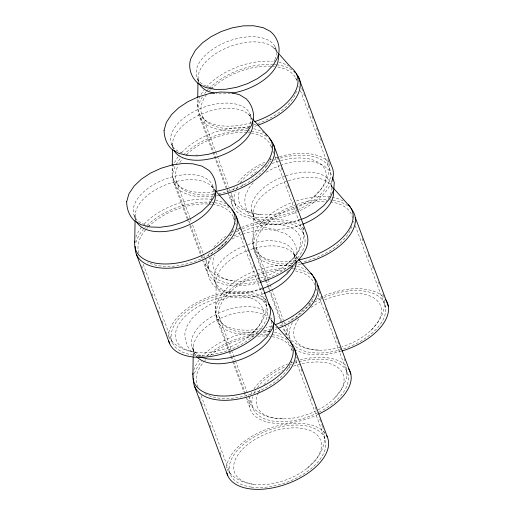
<?xml version="1.0" encoding="UTF-8"?>
<svg xmlns="http://www.w3.org/2000/svg" width="515" height="515" viewBox="0 0 515 515"><rect width="100%" height="100%" fill="white"/><g stroke="black" fill="none" stroke-linecap="round" stroke-linejoin="round"><path stroke-width="0.39" stroke-dasharray="2.58 1.93" d="M135.097 219.332L135.175 214.536M172.152 171.057L172.229 166.261M172.519 147.882L172.596 143.086M193.189 356.193L193.344 346.601M197.599 106.547L197.721 98.668M198.005 81.351L198.056 78.196M294.548 262.901C300.136 253.2 295.32 239.539 286.018 233.997L276.864 230.578M211.298 257.075L208.041 264.62C206.077 273.723 210.197 284.415 218.411 289.173L227.559 292.591M253.18 182.825L249.17 187.582L245.591 195.14C243.035 204.468 247.264 215.528 255.64 220.504L263.571 223.665L273.253 224.92L283.977 224.231M217.027 249.904L226.549 242.288M286.25 264.865L294.728 256.682C301.764 248.333 305.962 236.752 302.627 225.937M248.822 336.314L257.3 328.132C264.633 319.512 268.669 307.449 264.974 296.35M306.998 468.386L315.47 460.204C322.512 451.848 326.71 440.274 323.375 429.459M334.602 398.044L342.134 388.658L345.887 379.935L346.647 377.038L346.724 366.165M313.699 196.904L321.173 189.147C328.267 180.314 331.892 167.736 327.173 156.94M371.103 330.218L377.894 322.293C383.083 315.206 385.516 306.032 383.99 297.342M232.078 239.057L234.917 237.409L242.011 234.557M266.178 172.261L273.446 168.186L279.877 165.727M242.72 234.274L245.558 233.134L256.682 230.443L267.349 229.574L277.199 230.617M261.71 288.896L258.871 290.035L247.747 292.726L237.08 293.595L227.231 292.559M280.591 165.45L284.171 164.085L295.288 161.594L305.859 160.938L315.541 162.199L324.135 165.791L329.677 170.826L332.291 176.96M299.949 219.86L294.947 221.778L283.823 224.27M318.862 350.194L308.356 348.887C297.31 346.531 286.546 338.754 283.887 327.276M282.735 418.869L272.062 417.787C261.292 415.656 250.445 408.762 247.155 397.76M260.732 214.671L249.794 212.644C240.228 209.714 231.505 202.356 228.712 192.539M232.922 280.784L231.441 280.63C219.783 279.098 208.375 272.319 203.863 261.053M195.494 352.234A45.944 25.087 -20.4 0 1 199.369 305.884A45.944 25.087 -20.4 0 1 263.262 314.562A45.944 25.087 -20.4 0 1 195.494 352.234L194.02 352.08C183.546 350.528 172.795 345.205 167.948 335.31M253.67 484.3A45.944 25.087 -20.4 0 1 257.545 437.95A45.944 25.087 -20.4 0 1 321.431 446.634A45.944 25.087 -20.4 0 1 253.67 484.3L252.189 484.152C241.715 482.594 230.971 477.27 226.117 467.375M199.067 356.702L192.301 352.569C187.26 347.599 184.647 340.428 184.911 333.405L187.1 325.879L192.307 318.103L199.492 311.26L208.62 305.215L219.068 300.374L230.121 297.084L241.02 295.546L251.037 295.88L260.204 298.217L267.298 302.608M331.151 185.587L332.742 187.37M248.488 114.362L252.196 118.521M293.383 253.676L298.108 258.974M211.066 185.818L214.768 189.977M272.944 322.042L269.236 317.884A42.005 22.937 -20.4 0 0 216.95 320.04A42.005 22.937 -20.4 0 0 196.08 355.917M272.815 47.013L277.501 52.298M166.435 332.503L166.854 333.482M362.2 238.612L363.036 240.866M368.058 254.359L368.894 256.605M372.519 266.352L373.356 268.598M378.37 282.091L379.207 284.338M382.832 294.084L383.669 296.331M353.573 221.167L354.127 222.66M355.241 225.654L385.574 307.223M301.758 88.464L302.595 90.711M303.708 93.711L304.545 95.957M308.17 105.704L309.006 107.95M312.071 116.197L312.908 118.444M316.532 128.19L317.369 130.437M318.482 133.437L319.319 135.69M320.433 138.683L321.27 140.936M295.707 77.958L296.814 80.952M298.764 86.192L299.324 87.685M300.432 90.679L328.821 167.008M331.499 185.986L332.864 189.662M275.01 46.588L276.928 51.738M277.263 157.172L278.1 159.425M281.164 167.671L282.001 169.918M287.576 184.911L288.413 187.157M295.938 207.397L296.775 209.644M270.903 145.854L271.733 148.101M272.847 151.095L273.684 153.341M274.798 156.335L304.017 234.911M319.133 291.413L319.97 293.666M321.083 296.659L321.92 298.912M325.544 308.652L326.381 310.906M327.495 313.899L328.332 316.152M329.446 319.152L330.282 321.399M335.857 336.392L336.694 338.638M337.808 341.638L338.645 343.885M339.758 346.885L340.595 349.131M344.22 358.878L345.056 361.124M316.081 288.986L316.641 290.486M318.032 294.226L348.089 375.049M250.09 114.227L251.732 118.643M294.033 253.947L295.951 259.103A42.005 22.937 -20.4 0 0 249.897 249.73M251.449 210.184L253.367 215.334L252.942 244.129L266.043 279.362M197.618 78.872L199.26 83.295M256.245 247.258L267.935 278.686M268.212 279.439L269.879 283.926M270.156 284.673L271.553 288.419M271.83 289.166L283.237 319.847M283.514 320.594L284.911 324.334M285.188 325.081L289.359 336.308M296.614 356.947L297.451 359.193M301.075 368.94L301.912 371.186M311.388 396.672L312.225 398.919M315.296 407.165L316.133 409.419M319.757 419.159L320.588 421.412M321.708 424.405L322.545 426.658M266.319 280.109L281.377 320.588M281.654 321.334L283.05 325.087M291.651 349.376L292.205 350.876M295.822 360.603L324.765 438.426M253.464 248.101L265.148 279.529M265.431 280.276L267.375 285.516M267.658 286.263L269.049 290.003M269.326 290.756L285.748 334.905M202.678 116.763L215.482 151.191M215.759 151.938L217.15 155.678M217.427 156.425L228.563 186.359M229.677 189.353L230.231 190.853M230.508 191.599L235.799 205.813M199.44 113.828L226.761 187.293M227.038 188.039L228.435 191.786M199.987 117.89L212.515 151.565M212.792 152.311L227.54 191.973M227.823 192.719L233.108 206.94M239.282 227.128L240.119 229.375M243.183 237.621L244.02 239.868M247.644 249.614L248.481 251.861M249.595 254.861L250.432 257.107M253.496 265.354L254.333 267.6M257.957 277.347L258.794 279.6M261.858 287.84L262.695 290.093M233.475 217.311L234.312 219.551M235.703 223.298L236.256 224.791M237.653 228.531L266.596 306.361M212.663 185.683L214.304 190.099M171.521 143.962L173.433 149.112A42.005 22.937 -20.4 0 1 204.313 112.901A42.005 22.937 -20.4 0 1 252.002 119.383M214.227 279.529L216.145 284.686L215.753 313.648L229.413 350.38M176.465 181.595L189.823 217.517M190.099 218.263L191.49 222.004M192.604 224.997L203.18 253.432M203.457 254.185L204.571 257.178M204.848 257.925L209.579 270.645M173.195 178.596L201.352 254.307M201.629 255.054L203.026 258.807M173.735 182.625L187.093 218.547M187.37 219.293L188.76 223.04M189.874 226.034L202.118 258.955M202.401 259.708L206.85 271.675M219.049 316.744L231.293 349.672M231.576 350.419L235.194 360.146M235.471 360.893L248.269 395.32M248.552 396.067L252.17 405.794M229.69 351.127L231.364 355.627M231.641 356.374L233.314 360.873M233.591 361.62L246.415 396.106M216.274 317.633L228.525 350.56M228.802 351.307L230.469 355.801M230.746 356.547L232.42 361.034M232.696 361.781L243.827 391.715M244.104 392.469L245.501 396.209M245.777 396.956L249.395 406.683M192.269 347.477L194.181 352.633M134.093 215.412L136.012 220.568A42.005 22.937 -20.4 0 1 166.886 184.351A42.005 22.937 -20.4 0 1 214.581 190.833M201.107 395.591L230.327 474.161M199.517 397.11L200.354 399.357M201.468 402.357L202.305 404.603M209.83 424.843L210.667 427.09M220.15 452.576L220.987 454.829M143.215 264.272L172.158 342.095M141.625 265.792L142.462 268.038M143.576 271.038L144.412 273.285M148.037 283.031L148.874 285.278M151.938 293.524L152.775 295.771M158.35 310.764L159.187 313.017M162.251 321.257L163.088 323.51M322.821 427.405L323.143 428.416M168.296 337.068A53.405 29.168 -20.4 0 1 209.341 296.84A53.405 29.168 -20.4 0 1 266.532 300.689M135.915 242.642A53.405 29.168 -20.4 0 1 143.376 229.349M144.882 227.662A53.405 29.168 -20.4 0 1 146.511 225.982M147.078 225.428A53.405 29.168 -20.4 0 1 210.97 202.292M211.749 202.363A53.405 29.168 -20.4 0 1 214.015 202.62M214.807 202.736A53.405 29.168 -20.4 0 1 228.937 207.725M233.404 229.587A50.489 27.572 -20.4 0 1 196.363 260.835A50.489 27.572 -20.4 0 1 147.509 262.09M139.037 253.045A50.489 27.572 -20.4 0 1 147.644 227.546M148.159 227.018A50.489 27.572 -20.4 0 1 208.124 203.992M208.878 204.037A50.489 27.572 -20.4 0 1 211.794 204.307M212.502 204.397A50.489 27.572 -20.4 0 1 234.274 220.085M144.87 224.592A42.005 22.937 -20.4 0 1 142.089 193.35A42.005 22.937 -20.4 0 1 194.947 174.907A42.005 22.937 -20.4 0 1 209.457 202.06M149.974 225.905A42.005 22.937 -20.4 0 1 148.442 225.602M135.844 237.28A52.504 28.673 -20.4 0 1 142.719 225.737M144.2 224.083A52.504 28.673 -20.4 0 1 212.167 199.459M215.463 200.02A52.504 28.673 -20.4 0 1 225.879 203.882M331.518 182.259A53.405 29.168 -20.4 0 1 299.563 210.79M298.855 211.111A53.405 29.168 -20.4 0 1 248.533 217.755A53.405 29.168 -20.4 0 1 232.291 192.764M233.385 189.906A53.405 29.168 -20.4 0 1 234.731 187.241M237.814 182.587A53.405 29.168 -20.4 0 1 266.467 161.395M270.008 159.895A53.405 29.168 -20.4 0 1 271.457 159.335M275.126 158.021A53.405 29.168 -20.4 0 1 278.834 156.863M279.574 156.644A53.405 29.168 -20.4 0 1 329.806 163.294M280.34 158.099A50.489 27.572 -20.4 0 1 329.684 168.959A50.489 27.572 -20.4 0 1 298.809 209.367M298.108 209.695A50.489 27.572 -20.4 0 1 250.052 215.952A50.489 27.572 -20.4 0 1 235.246 191.76M236.424 188.934A50.489 27.572 -20.4 0 1 237.917 186.198M240.248 182.799A50.489 27.572 -20.4 0 1 263.719 164.465M269.332 161.897A50.489 27.572 -20.4 0 1 270.761 161.317M273.671 160.216A50.489 27.572 -20.4 0 1 277.373 158.974M257.114 125.499A53.405 29.168 -20.4 0 1 253.412 126.696M248.153 128.113A53.405 29.168 -20.4 0 1 202.401 96.852M204.7 93.537A53.405 29.168 -20.4 0 1 206.064 91.831M206.547 91.264A53.405 29.168 -20.4 0 1 208.62 88.998M209.174 88.438A53.405 29.168 -20.4 0 1 273.555 64.452M274.276 64.51A53.405 29.168 -20.4 0 1 275.911 64.678M276.722 64.774A53.405 29.168 -20.4 0 1 293.164 70.825M296.524 91.213A50.489 27.572 -20.4 0 1 256.354 124.076M255.614 124.321A50.489 27.572 -20.4 0 1 253.386 125.029M249.685 126.066A50.489 27.572 -20.4 0 1 206.624 94.419M209.521 90.872A50.489 27.572 -20.4 0 1 210.584 89.726M211.137 89.153A50.489 27.572 -20.4 0 1 272.178 66.248M272.905 66.306A50.489 27.572 -20.4 0 1 274.572 66.474M277.804 66.969A50.489 27.572 -20.4 0 1 296.653 80.16M210.307 87.531A42.005 22.937 -20.4 0 1 202.131 58.697A42.005 22.937 -20.4 0 1 252.047 36.72A42.005 22.937 -20.4 0 1 275.222 58.948M274.952 59.618A42.005 22.937 -20.4 0 1 273.967 61.658M213.352 88.168A42.005 22.937 -20.4 0 1 211.047 87.711M230.417 93.37A42.005 22.937 -20.4 0 1 216.062 93.44M199.202 83.359A42.005 22.937 -20.4 0 1 229.336 46.723A42.005 22.937 -20.4 0 1 277.546 53.103M271.978 163.506A45.944 25.087 -20.4 0 1 326.13 173.478A45.944 25.087 -20.4 0 1 278.422 213.519A45.944 25.087 -20.4 0 1 239.752 190.55M241.741 186.501A45.944 25.087 -20.4 0 1 244.033 183.121M250.921 175.918A45.944 25.087 -20.4 0 1 257.197 171.18M265.437 166.422A45.944 25.087 -20.4 0 1 268.315 165.051M251.23 122.705A52.504 28.673 -20.4 0 1 199.711 97.09M201.037 94.47A52.504 28.673 -20.4 0 1 204.069 89.893M206.373 87.099A52.504 28.673 -20.4 0 1 272.474 61.356M278.724 62.276A52.504 28.673 -20.4 0 1 288.658 65.972M217.961 195.462A53.405 29.168 -20.4 0 1 216.397 195.739M213.281 196.189A53.405 29.168 -20.4 0 1 175.75 165.206M176.111 164.543A53.405 29.168 -20.4 0 1 180.804 157.899M183.379 155.092A53.405 29.168 -20.4 0 1 246.814 130.739M247.612 130.784A53.405 29.168 -20.4 0 1 250.696 131.074M251.442 131.171A53.405 29.168 -20.4 0 1 266.97 136.687M259.386 282.581A53.405 29.168 -20.4 0 1 206.927 258.691M208.195 255.575A53.405 29.168 -20.4 0 1 209.618 252.923M213.925 246.949A53.405 29.168 -20.4 0 1 226.838 235.587M231.486 232.638A53.405 29.168 -20.4 0 1 233.546 231.454M237.589 229.336A53.405 29.168 -20.4 0 1 303.959 229.239M270.832 158.137A50.489 27.572 -20.4 0 1 216.519 194.033M213.39 194.47A50.489 27.572 -20.4 0 1 177.739 166.371M179.864 162.598A50.489 27.572 -20.4 0 1 182.632 158.832M186.649 154.513A50.489 27.572 -20.4 0 1 247.046 132.638M247.779 132.703A50.489 27.572 -20.4 0 1 249.923 132.947M251.526 133.192A50.489 27.572 -20.4 0 1 271.695 148.635M242.391 228.872A50.489 27.572 -20.4 0 1 304.172 235.31A50.489 27.572 -20.4 0 1 261.028 280.437M260.281 280.656A50.489 27.572 -20.4 0 1 209.914 257.629M211.485 254.172A50.489 27.572 -20.4 0 1 214.292 249.756M229.394 235.909A50.489 27.572 -20.4 0 1 232.065 234.216M236.14 231.898A50.489 27.572 -20.4 0 1 241.677 229.188M182.291 153.142A42.005 22.937 -20.4 0 1 179.51 121.894A42.005 22.937 -20.4 0 1 232.374 103.457A42.005 22.937 -20.4 0 1 246.878 130.604M197.618 155.054A42.005 22.937 -20.4 0 1 195.977 155.105M187.396 154.455A42.005 22.937 -20.4 0 1 185.87 154.152M243.17 231.254A45.944 25.087 -20.4 0 1 300.496 239.05A45.944 25.087 -20.4 0 1 252.266 280.005A45.944 25.087 -20.4 0 1 214.993 255.183M218.914 248.983A45.944 25.087 -20.4 0 1 228.499 239.803M234.125 235.986A45.944 25.087 -20.4 0 1 242.436 231.583M214.369 191.606A52.504 28.673 -20.4 0 1 173.845 164.298M174.521 162.766A52.504 28.673 -20.4 0 1 179.613 154.925M181.628 152.633A52.504 28.673 -20.4 0 1 249.595 128.01M253.689 128.744A52.504 28.673 -20.4 0 1 263.989 132.851M298.951 361.897A50.489 27.572 -20.4 0 1 347.277 372.377A50.489 27.572 -20.4 0 1 319.416 412.013M317.967 412.74A50.489 27.572 -20.4 0 1 269.3 420.337A50.489 27.572 -20.4 0 1 252.73 396.782M254.172 393.093A50.489 27.572 -20.4 0 1 255.343 390.859M257.461 387.615A50.489 27.572 -20.4 0 1 285.78 366.487M289.391 365.006A50.489 27.572 -20.4 0 1 291.58 364.189M294.509 363.197A50.489 27.572 -20.4 0 1 298.204 362.097M314.408 295.005A50.489 27.572 -20.4 0 1 274.823 327.862M271.16 329.053A50.489 27.572 -20.4 0 1 262.965 331.113M258.472 331.885A50.489 27.572 -20.4 0 1 218.727 313.918A50.489 27.572 -20.4 0 1 256.998 275.673M257.732 275.403A50.489 27.572 -20.4 0 1 284.673 270.111M295.526 270.954A50.489 27.572 -20.4 0 1 314.787 285.213M276.607 328.918A53.405 29.168 -20.4 0 1 275.145 329.439M270.008 331.061A53.405 29.168 -20.4 0 1 261.079 333.147M258.8 333.527A53.405 29.168 -20.4 0 1 215.952 315.032A53.405 29.168 -20.4 0 1 255.949 274.373M256.682 274.096A53.405 29.168 -20.4 0 1 287.228 268.296M292.018 268.508A53.405 29.168 -20.4 0 1 293.563 268.663M294.322 268.753A53.405 29.168 -20.4 0 1 310.036 274.154M318.309 414.356A53.405 29.168 -20.4 0 1 267.311 422.017A53.405 29.168 -20.4 0 1 249.955 397.277M250.985 394.426A53.405 29.168 -20.4 0 1 252.002 392.263M254.004 388.877A53.405 29.168 -20.4 0 1 287.615 363.989M291.258 362.612A53.405 29.168 -20.4 0 1 292.726 362.103M295.649 361.163A53.405 29.168 -20.4 0 1 297.129 360.732M300.11 359.927A53.405 29.168 -20.4 0 1 347.136 366.706M247.979 244.58A42.005 22.937 -20.4 0 1 292.481 264.272M288.381 270.684A42.005 22.937 -20.4 0 1 285.651 273.71M261.762 288.374A42.005 22.937 -20.4 0 1 214.62 280.978A42.005 22.937 -20.4 0 1 247.239 244.837M263.68 293.524A42.005 22.937 -20.4 0 1 216.532 286.134A42.005 22.937 -20.4 0 1 249.157 249.987M293.505 366.146A45.944 25.087 -20.4 0 1 342.333 372.538A45.944 25.087 -20.4 0 1 317.768 410.024M316.358 410.732A45.944 25.087 -20.4 0 1 270.259 417.15A45.944 25.087 -20.4 0 1 258.182 393.119M258.536 392.379A45.944 25.087 -20.4 0 1 260.996 388.297M263.95 384.596A45.944 25.087 -20.4 0 1 283.192 370.459M287.505 368.457A45.944 25.087 -20.4 0 1 290.486 367.24M271.469 325.969A52.504 28.673 -20.4 0 1 266.075 327.527M262.193 328.428A52.504 28.673 -20.4 0 1 215.553 312.457A52.504 28.673 -20.4 0 1 254.758 271.115M257.629 270.066A52.504 28.673 -20.4 0 1 290.981 265.425M293.956 265.804A52.504 28.673 -20.4 0 1 296.08 266.184M296.769 266.332A52.504 28.673 -20.4 0 1 305.904 269.654M341.097 351.275A53.405 29.168 -20.4 0 1 296.189 350.071M291.863 346.93A53.405 29.168 -20.4 0 1 287.319 340.119M286.398 335.033A53.405 29.168 -20.4 0 1 288.767 324.772M291.194 320.452A53.405 29.168 -20.4 0 1 293.904 316.764M308.208 304.101A53.405 29.168 -20.4 0 1 312.882 301.198M316.416 299.26A53.405 29.168 -20.4 0 1 383.617 297.123M300.889 264.008A53.405 29.168 -20.4 0 1 295.436 264.974M291.368 265.463A53.405 29.168 -20.4 0 1 253.335 244.007A53.405 29.168 -20.4 0 1 296.273 204.629M297.013 204.378A53.405 29.168 -20.4 0 1 325.982 199.666M329.922 199.904A53.405 29.168 -20.4 0 1 332.214 200.174M332.96 200.284A53.405 29.168 -20.4 0 1 347.561 205.62M323.806 297.541A50.489 27.572 -20.4 0 1 384.847 304.326A50.489 27.572 -20.4 0 1 342.366 349.215M341.632 349.44A50.489 27.572 -20.4 0 1 293.505 344.709M291.619 342.308A50.489 27.572 -20.4 0 1 292.488 322.557M295.372 318.199A50.489 27.572 -20.4 0 1 311.111 304.217M314.511 302.157A50.489 27.572 -20.4 0 1 321 298.797M351.706 226.491A50.489 27.572 -20.4 0 1 302.575 261.968M299.595 262.599A50.489 27.572 -20.4 0 1 297.38 262.991M292.636 263.616A50.489 27.572 -20.4 0 1 258.845 234.473A50.489 27.572 -20.4 0 1 324.798 201.474M330.334 201.906A50.489 27.572 -20.4 0 1 352.46 218.173M285.78 175.77A42.005 22.937 -20.4 0 1 324.849 176.368A42.005 22.937 -20.4 0 1 326.092 201.577M300.129 219.332A42.005 22.937 -20.4 0 1 252.015 212.483A42.005 22.937 -20.4 0 1 285.04 176.021M302.048 224.489A42.005 22.937 -20.4 0 1 253.863 217.433A42.005 22.937 -20.4 0 1 287.698 180.92M288.439 180.675A42.005 22.937 -20.4 0 1 333.282 190.395M324.65 299.885A45.944 25.087 -20.4 0 1 380.534 305.762A45.944 25.087 -20.4 0 1 342.012 346.717M339.739 347.393A45.944 25.087 -20.4 0 1 300.239 345.031A45.944 25.087 -20.4 0 1 298.957 318.785M310.983 307.474A45.944 25.087 -20.4 0 1 322.48 300.863M296.486 260.358A52.504 28.673 -20.4 0 1 252.775 242.462A52.504 28.673 -20.4 0 1 293.589 201.906M296.479 200.901A52.504 28.673 -20.4 0 1 344.136 201.513M291.812 360.918A50.489 27.572 -20.4 0 1 253.972 393.112A50.489 27.572 -20.4 0 1 204.346 393.37M198.146 387.068A50.489 27.572 -20.4 0 1 203.895 361.736M204.828 360.674A50.489 27.572 -20.4 0 1 205.82 359.612M210.249 355.453A50.489 27.572 -20.4 0 1 253.947 336.598M257.79 336.192A50.489 27.572 -20.4 0 1 265.54 336.025M269.255 336.295A50.489 27.572 -20.4 0 1 270.671 336.469M272.274 336.713A50.489 27.572 -20.4 0 1 292.295 351.436M193.492 377.74A53.405 29.168 -20.4 0 1 201.552 361.421M207.03 355.846A53.405 29.168 -20.4 0 1 256.373 334.602M260.146 334.286A53.405 29.168 -20.4 0 1 266.757 334.222M272.19 334.686A53.405 29.168 -20.4 0 1 287.718 340.203M226.536 467.53A53.405 29.168 -20.4 0 1 268.817 428.435A53.405 29.168 -20.4 0 1 324.707 432.761M266.268 335.98A42.005 22.937 -20.4 0 0 270.839 317.749L272.75 322.899A42.005 22.937 -20.4 0 0 270.356 319.017M200.966 355.833A42.005 22.937 -20.4 0 1 210.893 317.221A42.005 22.937 -20.4 0 1 268.939 314.465M193.769 370.111A52.504 28.673 -20.4 0 1 198.842 360.391M201.371 357.256A52.504 28.673 -20.4 0 1 258.504 331.132M263.403 331.023A52.504 28.673 -20.4 0 1 270.343 331.525M274.437 332.265A52.504 28.673 -20.4 0 1 282.619 335.156M193.131 355.002A50.489 27.572 -20.4 0 0 267.6 313.609A50.489 27.572 -20.4 0 0 197.393 304.069A50.489 27.572 -20.4 0 0 193.131 355.002M251.307 487.074A50.489 27.572 -20.4 0 0 325.77 445.675A50.489 27.572 -20.4 0 0 255.562 436.134A50.489 27.572 -20.4 0 0 251.307 487.074"/><path stroke-width="0.77" d="M134.724 242.514L135.072 220.929M172.242 165.463L172.493 149.479M192.9 374.579L193.177 356.992M197.734 97.882L197.979 82.921M277.881 56.714C281.203 47.779 277.43 36.938 270.085 31.209L263.139 27.656L253.573 25.75L243.286 25.859L232.201 27.836L221.334 31.486L211.111 36.655L202.382 42.925L195.5 50.122L190.911 58.44C187.589 67.375 191.361 78.216 198.706 83.945L205.659 87.498L215.219 89.404L225.506 89.295L236.591 87.318L247.458 83.668L257.558 78.57L266.409 72.229L273.291 65.032L277.669 57.455M293.132 266.094L287.209 273.471L279.259 280.076L269.512 285.761L263.126 288.329M300.663 219.59L305.665 217.678L315.56 212.129L323.742 205.614L329.941 198.281L333.746 189.951L334.267 182.593L332.568 177.636M199.421 356.818L207.931 359.013L218.244 359.373L229.252 357.816L240.196 354.545L250.541 349.756L259.772 343.66L267.176 336.591L272.171 329.04L274.353 321.514C274.514 315.302 272.673 308.826 268.431 304.127M333.269 187.962L350.181 206.946M252.723 119.12L267.015 135.162M298.636 259.566L312.296 274.888M215.302 190.569L229.587 206.612M273.471 322.635L287.763 338.677M278.544 53.47L291.046 67.562A52.504 28.673 -20.4 0 1 254.146 121.804M355.241 217.33L388.362 306.38M298.391 76.838L331.512 165.888A53.405 29.168 -20.4 0 1 331.782 181.602M273.632 144.824L306.747 233.874A53.405 29.168 -20.4 0 1 260.133 282.368M317.742 285.104L350.863 374.154M294.38 348.346L327.495 437.396A53.405 29.168 -20.4 0 1 286.276 484.152A53.405 29.168 -20.4 0 1 226.915 473.015M236.205 216.274L269.326 305.324M194.483 386.147L227.598 475.197M136.308 254.082L169.429 343.132M231.737 209.895A53.405 29.168 -20.4 0 1 196.949 262.315A53.405 29.168 -20.4 0 1 135.245 246.408M268.701 303.94A53.405 29.168 -20.4 0 1 229.407 351.616A53.405 29.168 -20.4 0 1 168.746 340.949M215.212 192.996A42.005 22.937 -20.4 0 1 183.057 227.289A42.005 22.937 -20.4 0 1 136.642 221.926M227.855 205.182A52.504 28.673 -20.4 0 1 195.97 257.925A52.504 28.673 -20.4 0 1 134.904 241.052M296.183 73.626A53.405 29.168 -20.4 0 1 257.854 125.242M293.827 71.347A53.405 29.168 -20.4 0 1 295.063 72.448M278.171 55.285A42.005 22.937 -20.4 0 1 231.898 93.157M214.485 93.183A42.005 22.937 -20.4 0 1 199.53 84.029M269.165 138.445A53.405 29.168 -20.4 0 1 265.914 170.298A53.405 29.168 -20.4 0 1 218.74 195.314M252.64 121.54A42.005 22.937 -20.4 0 1 220.484 155.833A42.005 22.937 -20.4 0 1 174.064 150.47M265.882 134.196A52.504 28.673 -20.4 0 1 263.834 166.461A52.504 28.673 -20.4 0 1 215.135 191.483M313.017 276.587A53.405 29.168 -20.4 0 1 278.068 328.37M348.513 368.515A53.405 29.168 -20.4 0 1 318.997 414.028M296.215 261.375A42.005 22.937 -20.4 0 1 264.42 293.254M310.86 273.298A52.504 28.673 -20.4 0 1 275.068 324.74M385.484 299.324A53.405 29.168 -20.4 0 1 341.876 351.043M351.005 208.607A53.405 29.168 -20.4 0 1 301.681 263.834M348.34 204.777A52.504 28.673 -20.4 0 1 344.265 235.716A52.504 28.673 -20.4 0 1 298.797 259.927M333.411 191.136A42.005 22.937 -20.4 0 1 302.781 224.199M326.51 435.33A53.405 29.168 -20.4 0 1 327.199 436.694M290.499 342.527A53.405 29.168 -20.4 0 1 254.468 394.625A53.405 29.168 -20.4 0 1 193.415 378.48M286.63 337.718A52.504 28.673 -20.4 0 1 253.56 390.216A52.504 28.673 -20.4 0 1 193.074 373.118M273.388 325.062A42.005 22.937 -20.4 0 1 243.801 358.356A42.005 22.937 -20.4 0 1 196.582 356.515M126.658 201.751C126.729 208.659 129.091 215.618 134.125 220.497L140.891 224.637L150.058 226.973L160.075 227.308L170.98 225.77L182.027 222.48L192.475 217.633L201.603 211.594L208.787 204.751L213.995 196.968L216.184 189.449C216.448 182.426 213.834 175.255 208.794 170.285L202.028 166.152L192.861 163.809L182.851 163.48L171.946 165.019L160.899 168.308L150.451 173.149L141.322 179.194L134.132 186.037L128.924 193.814L126.658 201.751M164.079 130.295C164.156 137.209 166.519 144.168 171.553 149.047L178.319 153.187L187.486 155.524L197.496 155.852L208.401 154.32L219.448 151.03L229.896 146.183L239.024 140.138L246.215 133.301L251.423 125.518L253.605 117.999C253.869 110.976 251.262 103.805 246.222 98.835L239.456 94.702L230.289 92.359L220.272 92.031L209.373 93.563L198.32 96.859L187.872 101.7L178.75 107.744L171.559 114.581L166.351 122.364L164.079 130.295"/></g></svg>
